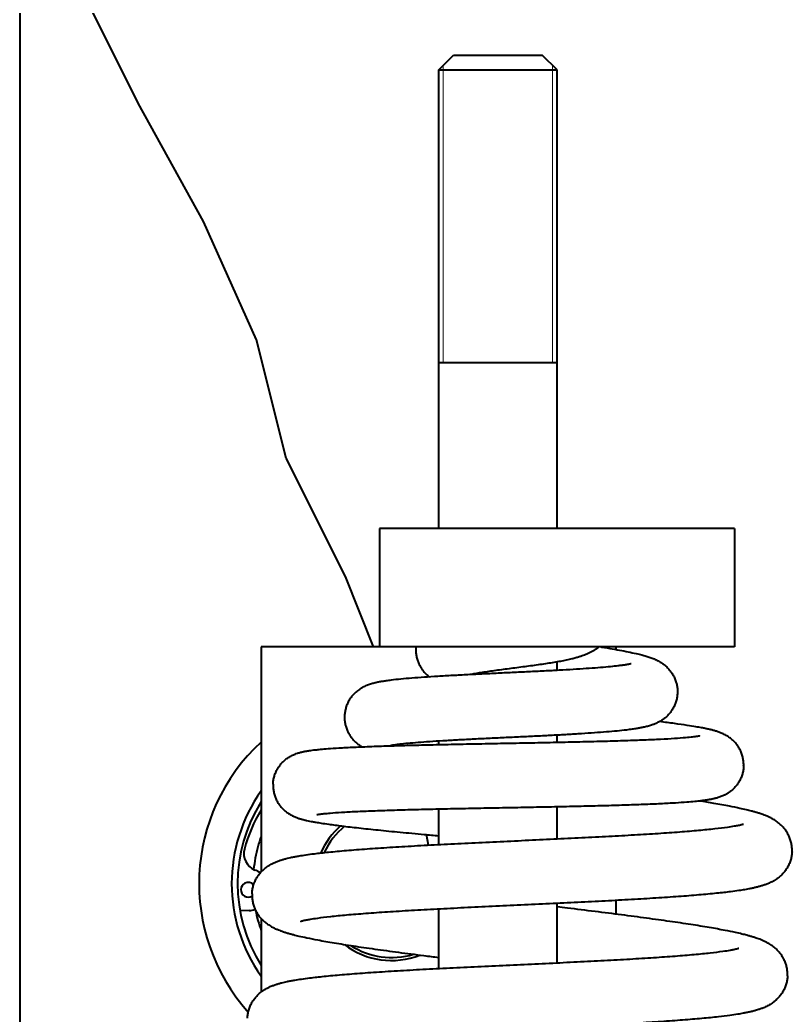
# Model space of a CAD drawing. Header units: millimetres. Extents: x 30271 to 35001, y 5679 to 9007.
# Drawn here: x 31918.7 to 32049.2, y 8186.2 to 8354.3 of the extents above; entities that cross this region are included whole.
import ezdxf

# ---------------------------------------------------------------- set-up
doc = ezdxf.new("R2010")
doc.units = ezdxf.units.MM
doc.linetypes.add('K5LT_BASIC', pattern=[0])
doc.linetypes.add('K5LT_THIN', pattern=[0])
doc.layers.add('0 VIEW0', color=7, linetype='Continuous')

msp = doc.modelspace()

# ---------------------------------------------------------------- linework, layer by layer
at = {"layer": '0 VIEW0', "color": 5, "linetype": 'K5LT_BASIC', "lineweight": 40}
for p, q in [((31918.726, 8529.284), (31918.726, 7829.284)), ((31938.726, 8340.284), (31928.726, 8360.284)), ((31989.51, 8345.879), (31992.01, 8348.379)), ((31989.51, 8345.879), (31992.01, 8348.379)), ((31992.01, 8348.379), (32007.01, 8348.379)), ((32009.51, 8345.879), (32007.01, 8348.379)), ((32009.51, 8345.879), (32007.01, 8348.379)), ((31989.51, 8268.379), (31989.51, 8345.879)), ((31989.51, 8345.879), (32009.51, 8345.879)), ((31989.51, 8268.379), (31989.51, 8345.879)), ((32009.51, 8268.379), (32009.51, 8345.879)), ((32009.51, 8268.379), (32009.51, 8345.879)), ((31949.726, 8320.284), (31938.726, 8340.284)), ((31958.726, 8300.284), (31949.726, 8320.284)), ((31963.726, 8280.284), (31958.726, 8300.284)), ((32009.51, 8296.379), (31989.51, 8296.379)), ((31973.726, 8260.284), (31963.726, 8280.284)), ((31979.51, 8268.379), (31979.51, 8248.379)), ((32039.51, 8268.379), (31979.51, 8268.379)), ((32039.51, 8268.379), (32039.51, 8248.379)), ((31978.487, 8248.379), (31973.726, 8260.284)), ((31979.51, 8248.379), (31959.51, 8248.379)), ((31959.51, 8248.379), (31959.51, 8210.355)), ((32039.51, 8248.379), (31979.51, 8248.379)), ((31985.639, 8248.379), (31985.625, 8248.141)), ((32019.51, 8247.93), (32019.51, 8248.379)), ((32009.51, 8244.406), (32009.51, 8245.837)), ((31989.51, 8231.873), (31989.51, 8232.454)), ((32009.51, 8232.268), (32009.51, 8233.463)), ((32033.568, 8233.364), (32033.565, 8233.363)), ((31989.51, 8214.982), (31989.51, 8220.942)), ((32009.51, 8215.944), (32009.51, 8221.338)), ((31987.804, 8214.892), (31987.452, 8216.653)), ((31989.51, 8214.982), (31989.51, 8216.467)), ((32019.51, 8203.203), (32019.51, 8205.531)), ((31957.484, 8203.835), (31955.922, 8203.767)), ((31989.51, 8194.036), (31989.51, 8204.065)), ((32009.51, 8194.995), (32009.51, 8205.029)), ((31959.51, 8202.468), (31959.51, 8190.072))]:
    msp.add_line(p, q, dxfattribs=at)
at = {"layer": '0 VIEW0', "color": 7, "linetype": 'K5LT_THIN', "lineweight": 9}
for p, q in [((31990.26, 8346.629), (31990.26, 8345.879)), ((32008.76, 8345.879), (32008.76, 8346.629)), ((31990.26, 8296.379), (31990.26, 8345.879)), ((31990.26, 8296.379), (31990.26, 8345.879)), ((32008.76, 8296.379), (32008.76, 8345.879)), ((32008.76, 8296.379), (32008.76, 8345.879))]:
    msp.add_line(p, q, dxfattribs=at)
at = {"layer": '0 VIEW0', "color": 5, "linetype": 'K5LT_BASIC', "lineweight": 40}
for centre, radius, start, end in [((31981.51, 8208.379), 32.5, 132.60367, 221.90244), ((31981.51, 8208.379), 27, 144.56906, 215.43094), ((31981.51, 8208.379), 26, 147.79577, 212.20423), ((31980.534, 8207.873), 24.7, 148.33736, 165.10023), ((31981.51, 8208.379), 13, 131.28164, 156.51748), ((31981.51, 8208.379), 12.5, 129.20528, 155.19602), ((31981.51, 8208.379), 23.4, 160.08028, 164.60425), ((31959.669, 8213.489), 3.093, 166.25974, 246.38717), ((31981.51, 8208.379), 23.4, 164.60425, 174.18322), ((31957.333, 8207.331), 3.5, 54.62535, 71.73538), ((31957.333, 8207.331), 1.25, 117.41007, 299.85917), ((31957.333, 8207.331), 1.25, 43.71284, 117.41007), ((31981.51, 8208.379), 23.4, 180.16882, 181.46637), ((31957.333, 8207.331), 3.5, 272.48153, 289.05634), ((31981.51, 8208.379), 23.4, 191.11364, 199.91972), ((31981.51, 8208.379), 13, 232.36294, 291.70131), ((31981.51, 8208.379), 12.5, 236.86034, 287.26312)]:
    msp.add_arc(centre, radius, start, end, dxfattribs=at)
for points, knots in [([(31985.625, 8248.141), (31985.617, 8247.916), (31985.628, 8247.465), (31985.723, 8246.797), (31985.896, 8246.145), (31986.143, 8245.518), (31986.459, 8244.926), (31986.841, 8244.373), (31987.281, 8243.867), (31987.651, 8243.523), (31987.869, 8243.346), (31987.922, 8243.305)], [0, 0, 0, 0, 1.3879461, 2.776452, 4.1696924, 5.5725008, 6.991879, 8.438677, 9.9304607, 11.4960191, 12, 12, 12, 12]), ([(32016.573, 8248.379), (32016.511, 8248.327), (32016.355, 8248.199), (32016.051, 8247.972), (32015.661, 8247.717), (32015.219, 8247.467), (32014.779, 8247.252), (32014.35, 8247.068), (32013.942, 8246.912), (32013.584, 8246.788), (32013.172, 8246.657), (32012.656, 8246.508), (32011.931, 8246.323), (32011.066, 8246.13), (32010.068, 8245.934), (32008.988, 8245.744), (32007.832, 8245.559), (32006.611, 8245.379), (32005.338, 8245.201), (32004.028, 8245.026), (32002.701, 8244.853), (32001.377, 8244.682), (32000.08, 8244.511), (31998.833, 8244.343), (31997.661, 8244.176), (31996.592, 8244.012), (31995.652, 8243.852), (31995.103, 8243.747), (31994.854, 8243.695), (31994.835, 8243.691)], [0, 0, 0, 0, 0.3201526, 0.7972325, 1.5276521, 2.2580718, 2.9884914, 3.7078509, 4.3954896, 5.0105373, 5.4728159, 6.397373, 7.4729974, 8.8119952, 10.190372, 11.6013317, 13.040448, 14.5048322, 15.9918649, 17.4992056, 19.0245341, 20.5652881, 22.1184032, 23.6800023, 25.244976, 26.8063675, 28.3544243, 29.8750717, 30, 30, 30, 30]), ([(32016.878, 8248.379), (32016.949, 8248.368), (32017.626, 8248.257), (32018.861, 8248.048), (32020.464, 8247.758), (32021.909, 8247.472), (32023.078, 8247.211), (32023.87, 8247.009), (32024.373, 8246.868), (32024.715, 8246.765), (32025.051, 8246.657), (32025.385, 8246.54), (32025.72, 8246.412), (32026.059, 8246.269), (32026.404, 8246.107), (32026.746, 8245.925), (32027.065, 8245.734), (32027.445, 8245.478), (32027.895, 8245.126), (32028.405, 8244.619), (32028.848, 8244.058), (32029.212, 8243.459), (32029.498, 8242.829), (32029.704, 8242.173), (32029.829, 8241.5), (32029.862, 8240.97), (32029.857, 8240.669), (32029.854, 8240.595)], [0, 0, 0, 0, 0.3017346, 2.8854597, 5.4860774, 8.0907035, 10.6775704, 12.5668752, 13.3839478, 14.2032876, 15.02197, 15.8406523, 16.6579283, 17.4702739, 18.269514, 19.0375056, 19.7351606, 20.280155, 21.3701437, 22.4047643, 23.3579598, 24.2671312, 25.1489143, 26.0144788, 26.8705352, 27.7212519, 28, 28, 28, 28]), ([(32022.042, 8245.521), (32022.041, 8245.52), (32022.015, 8245.513), (32021.918, 8245.489), (32021.772, 8245.457), (32021.584, 8245.42), (32021.358, 8245.38), (32021.012, 8245.324), (32020.503, 8245.251), (32019.666, 8245.147), (32018.492, 8245.022), (32016.888, 8244.88), (32014.972, 8244.735), (32012.823, 8244.594), (32010.475, 8244.457), (32007.966, 8244.323), (32005.334, 8244.192), (32002.621, 8244.062), (31999.868, 8243.934), (31997.12, 8243.804), (31994.421, 8243.672), (31991.814, 8243.537), (31989.34, 8243.396), (31987.039, 8243.249), (31984.943, 8243.095), (31983.08, 8242.931), (31981.665, 8242.777), (31980.656, 8242.643), (31979.951, 8242.534), (31979.441, 8242.441), (31979.041, 8242.359), (31978.743, 8242.291), (31978.444, 8242.216), (31978.139, 8242.131), (31977.826, 8242.032), (31977.502, 8241.917), (31977.172, 8241.782), (31976.853, 8241.633), (31976.454, 8241.42), (31975.966, 8241.112), (31975.4, 8240.65), (31974.901, 8240.127), (31974.482, 8239.56), (31974.14, 8238.955), (31973.876, 8238.318), (31973.693, 8237.656), (31973.611, 8237.11), (31973.591, 8236.788), (31973.588, 8236.694)], [0, 0, 0, 0, 0.4894987, 0.9763848, 1.4617838, 1.9463008, 2.4308178, 2.9153348, 3.8843687, 4.8536196, 6.3094061, 7.9828055, 9.7133279, 11.4903404, 13.3072848, 15.1592265, 17.0425276, 18.9543575, 20.8923444, 22.854325, 24.8381264, 26.841329, 28.8609542, 30.8929831, 32.9315306, 34.9674011, 36.9851671, 38.2196234, 39.1876316, 40.1556398, 40.6431841, 41.1286356, 41.6140871, 42.09881, 42.5809842, 43.0563908, 43.5156609, 43.9385637, 44.2823247, 44.9698468, 45.6048437, 46.182798, 46.7277472, 47.2546945, 47.7713501, 48.2819905, 48.7892533, 49, 49, 49, 49]), ([(32029.854, 8240.595), (32029.846, 8240.368), (32029.801, 8239.917), (32029.655, 8239.253), (32029.43, 8238.612), (32029.132, 8238.004), (32028.765, 8237.436), (32028.335, 8236.916), (32027.848, 8236.448), (32027.312, 8236.037), (32026.763, 8235.702), (32026.306, 8235.478), (32025.969, 8235.335), (32025.708, 8235.235), (32025.431, 8235.138), (32025.116, 8235.04), (32024.787, 8234.948), (32024.463, 8234.867), (32024.147, 8234.796), (32023.848, 8234.733), (32023.47, 8234.66), (32022.931, 8234.566), (32022.167, 8234.451), (32021.082, 8234.311), (32019.669, 8234.159), (32017.869, 8233.998), (32015.848, 8233.844), (32013.625, 8233.696), (32011.226, 8233.555), (32008.684, 8233.418), (32006.033, 8233.286), (32003.313, 8233.155), (32000.565, 8233.026), (31997.832, 8232.897), (31995.16, 8232.767), (31992.592, 8232.634), (31990.174, 8232.497), (31987.952, 8232.357), (31985.968, 8232.212), (31984.266, 8232.064), (31983.018, 8231.93), (31982.219, 8231.824), (31981.806, 8231.759), (31981.576, 8231.717), (31981.437, 8231.69), (31981.358, 8231.673), (31981.326, 8231.666), (31981.319, 8231.664)], [0, 0, 0, 0, 0.5015398, 1.0033985, 1.5072599, 2.0151019, 2.5298505, 3.056231, 3.6021557, 4.1810568, 4.8155423, 5.4435109, 5.811327, 6.0903907, 6.4654843, 6.9349859, 7.4044875, 7.8697848, 8.3238255, 8.7534998, 9.1332589, 9.8927769, 10.9314727, 12.0469212, 13.737339, 15.4820802, 17.2679566, 19.0866971, 20.9329046, 22.802874, 24.6938488, 26.603569, 28.5299643, 30.470955, 32.4242277, 34.3869751, 36.3555493, 38.3249549, 40.2878827, 42.2331078, 44.1423061, 45.4522775, 46.4153293, 46.8974105, 47.3792576, 47.8611047, 48, 48, 48, 48]), ([(31973.588, 8236.694), (31973.584, 8236.585), (31973.582, 8236.283), (31973.621, 8235.754), (31973.741, 8235.117), (31973.946, 8234.469), (31974.227, 8233.851), (31974.579, 8233.271), (31974.995, 8232.738), (31975.47, 8232.257), (31976.001, 8231.829), (31976.355, 8231.601), (31976.536, 8231.495)], [0, 0, 0, 0, 0.6120495, 1.7001374, 2.980555, 4.268052, 5.5686408, 6.8916053, 8.2525476, 9.6797014, 11.2187873, 13, 13, 13, 13]), ([(32041.043, 8228.246), (32041.052, 8228.473), (32041.04, 8228.929), (32040.94, 8229.606), (32040.759, 8230.264), (32040.499, 8230.894), (32040.166, 8231.488), (32039.765, 8232.036), (32039.304, 8232.53), (32038.798, 8232.961), (32038.327, 8233.281), (32037.918, 8233.514), (32037.576, 8233.683), (32037.264, 8233.819), (32036.974, 8233.932), (32036.699, 8234.03), (32036.433, 8234.116), (32036.171, 8234.194), (32035.91, 8234.267), (32035.648, 8234.336), (32035.381, 8234.401), (32035.018, 8234.486), (32034.546, 8234.587), (32033.845, 8234.726), (32032.867, 8234.901), (32031.39, 8235.138), (32029.38, 8235.427), (32027.723, 8235.642), (32026.834, 8235.753)], [0, 0, 0, 0, 0.7100944, 1.4211593, 2.1360635, 2.858159, 3.592188, 4.3452823, 5.1307872, 5.9735484, 6.8776079, 7.5942638, 8.2970758, 8.9908561, 9.6789254, 10.3633918, 11.0455565, 11.7262213, 12.4058867, 13.0848707, 13.7638546, 14.4428386, 15.797222, 17.1528932, 19.1863094, 21.8977874, 25.3980907, 29, 29, 29, 29]), ([(31961.513, 8225.173), (31961.521, 8225.4), (31961.566, 8225.855), (31961.716, 8226.523), (31961.947, 8227.166), (31962.253, 8227.776), (31962.631, 8228.343), (31963.072, 8228.858), (31963.57, 8229.316), (31964.115, 8229.71), (31964.698, 8230.04), (31965.204, 8230.26), (31965.604, 8230.402), (31965.906, 8230.495), (31966.17, 8230.566), (31966.422, 8230.628), (31966.666, 8230.682), (31966.907, 8230.73), (31967.147, 8230.774), (31967.389, 8230.814), (31967.716, 8230.865), (31968.137, 8230.923), (31968.757, 8230.997), (31969.616, 8231.085), (31970.89, 8231.192), (31972.729, 8231.314), (31975.165, 8231.441), (31978.152, 8231.562), (31981.497, 8231.673), (31985.147, 8231.773), (31989.042, 8231.864), (31993.118, 8231.95), (31997.309, 8232.031), (32001.546, 8232.111), (32005.763, 8232.191), (32009.89, 8232.274), (32013.865, 8232.362), (32017.623, 8232.457), (32021.107, 8232.561), (32024.262, 8232.674), (32027.039, 8232.798), (32029.391, 8232.931), (32031.18, 8233.065), (32032.255, 8233.171), (32032.854, 8233.245), (32033.143, 8233.287), (32033.326, 8233.317), (32033.437, 8233.337), (32033.518, 8233.352), (32033.565, 8233.363), (32033.57, 8233.364), (32033.565, 8233.363)], [0, 0, 0, 0, 0.3563866, 0.7133243, 1.0722392, 1.4346796, 1.8029833, 2.1811067, 2.5761316, 3.0014704, 3.481143, 4.0580024, 4.47878, 4.8236772, 5.1667029, 5.5085394, 5.8496046, 6.1901578, 6.5303631, 6.8705684, 7.2107737, 7.8893604, 8.5686027, 9.5874203, 10.9459739, 12.6448316, 14.7504272, 16.8792224, 19.0161507, 21.1525483, 23.2830817, 25.4042231, 27.5134205, 29.6086874, 31.6883146, 33.7506696, 35.7939853, 37.8161714, 39.8145372, 41.7853613, 43.7231968, 45.6196082, 47.4602326, 48.9389122, 49.6175113, 50.2967956, 50.6364076, 50.9766013, 51.3166283, 51.6566552, 52, 52, 52, 52]), ([(32041.043, 8228.246), (32041.035, 8228.019), (32040.99, 8227.565), (32040.841, 8226.898), (32040.613, 8226.255), (32040.309, 8225.646), (32039.934, 8225.08), (32039.497, 8224.563), (32039.003, 8224.102), (32038.461, 8223.702), (32037.894, 8223.373), (32037.421, 8223.159), (32037.044, 8223.015), (32036.754, 8222.919), (32036.487, 8222.839), (32036.245, 8222.775), (32036.038, 8222.725), (32035.845, 8222.681), (32035.636, 8222.637), (32035.394, 8222.59), (32035.13, 8222.543), (32034.774, 8222.485), (32034.316, 8222.419), (32033.641, 8222.335), (32032.712, 8222.236), (32031.345, 8222.118), (32029.449, 8221.988), (32027.02, 8221.858), (32024.131, 8221.734), (32020.901, 8221.622), (32017.37, 8221.52), (32013.589, 8221.426), (32009.61, 8221.339), (32005.496, 8221.256), (32001.31, 8221.177), (31997.114, 8221.098), (31992.975, 8221.017), (31988.964, 8220.932), (31985.139, 8220.841), (31981.576, 8220.741), (31978.33, 8220.633), (31975.464, 8220.514), (31973.033, 8220.384), (31971.25, 8220.258), (31970.127, 8220.152), (31969.527, 8220.08), (31969.238, 8220.039), (31969.089, 8220.014), (31969.001, 8219.999), (31968.94, 8219.987), (31968.92, 8219.982), (31968.915, 8219.981)], [0, 0, 0, 0, 0.3582011, 0.7167297, 1.0768843, 1.440214, 1.8090297, 2.1871076, 2.5810143, 3.00258, 3.473102, 3.9967224, 4.321161, 4.6455996, 4.9648018, 5.2694979, 5.5423617, 5.7497045, 6.0149089, 6.3552284, 6.695548, 7.0353934, 7.7150843, 8.3920791, 9.4046507, 10.7467347, 12.4060536, 14.3179196, 16.2716543, 18.2567499, 20.2669232, 22.2980305, 24.347202, 26.4104988, 28.4897364, 30.5815161, 32.6841963, 34.7959179, 36.9140674, 39.0357455, 41.1571443, 43.2711807, 45.367083, 47.4260924, 48.9237056, 49.948442, 50.6318335, 50.9735216, 51.3154816, 51.6573669, 52, 52, 52, 52]), ([(31961.513, 8225.173), (31961.507, 8225.022), (31961.509, 8224.642), (31961.574, 8224.038), (31961.729, 8223.372), (31961.963, 8222.732), (31962.273, 8222.125), (31962.653, 8221.561), (31963.096, 8221.048), (31963.594, 8220.592), (31964.13, 8220.203), (31964.583, 8219.942), (31964.951, 8219.761), (31965.236, 8219.637), (31965.503, 8219.533), (31965.752, 8219.444), (31965.987, 8219.368), (31966.208, 8219.301), (31966.41, 8219.244), (31966.653, 8219.18), (31966.906, 8219.117), (31967.262, 8219.035), (31967.671, 8218.948), (31968.187, 8218.848), (31968.824, 8218.734), (31969.705, 8218.59), (31971.112, 8218.383), (31973.171, 8218.113), (31975.95, 8217.789), (31979.245, 8217.438), (31982.955, 8217.071), (31986.434, 8216.745), (31988.68, 8216.541), (31989.51, 8216.467)], [0, 0, 0, 0, 0.3335966, 0.8357809, 1.3397849, 1.8476383, 2.3622958, 2.8885194, 3.4345472, 4.0152842, 4.6548795, 5.3761984, 5.8261288, 6.2985926, 6.7630825, 7.2275724, 7.6872972, 8.1342962, 8.5537891, 8.9169718, 9.6218411, 10.0993145, 11.0542611, 12.0089916, 12.9626951, 14.3921134, 16.2948589, 19.1441792, 22.3006481, 25.5237564, 28.7954789, 32.1052495, 34, 34, 34, 34]), ([(32049.22, 8213.79), (32049.229, 8214.021), (32049.217, 8214.485), (32049.116, 8215.172), (32048.934, 8215.841), (32048.673, 8216.483), (32048.338, 8217.09), (32047.935, 8217.655), (32047.467, 8218.172), (32046.939, 8218.642), (32046.348, 8219.065), (32045.774, 8219.397), (32045.236, 8219.659), (32044.762, 8219.861), (32044.328, 8220.027), (32043.881, 8220.183), (32043.407, 8220.335), (32042.882, 8220.489), (32042.264, 8220.658), (32041.462, 8220.859), (32040.274, 8221.131), (32038.499, 8221.494), (32036.234, 8221.904), (32034.433, 8222.2), (32033.596, 8222.332)], [0, 0, 0, 0, 0.5832053, 1.1685774, 1.7612682, 2.3678967, 2.9971603, 3.6603741, 4.3776129, 5.1810726, 6.1176985, 7.26231, 8.2154401, 9.1419649, 10.0071688, 10.7451003, 11.7236851, 12.685039, 13.6108855, 14.9639053, 16.6722873, 19.0911203, 22.376197, 25, 25, 25, 25]), ([(31957.956, 8206.625), (31957.965, 8206.857), (31958.01, 8207.319), (31958.161, 8207.997), (31958.392, 8208.651), (31958.699, 8209.272), (31959.077, 8209.852), (31959.521, 8210.386), (31960.026, 8210.869), (31960.587, 8211.298), (31961.137, 8211.634), (31961.682, 8211.909), (31962.2, 8212.128), (31962.722, 8212.314), (31963.229, 8212.471), (31963.723, 8212.605), (31964.194, 8212.718), (31964.701, 8212.829), (31965.272, 8212.943), (31966.068, 8213.085), (31967.125, 8213.25), (31968.726, 8213.465), (31970.945, 8213.714), (31973.891, 8213.987), (31977.346, 8214.256), (31981.19, 8214.513), (31985.369, 8214.761), (31989.821, 8215.001), (31994.478, 8215.234), (31999.27, 8215.463), (32004.121, 8215.689), (32008.955, 8215.916), (32013.698, 8216.145), (32018.272, 8216.379), (32022.606, 8216.62), (32026.63, 8216.868), (32030.277, 8217.125), (32033.485, 8217.39), (32036.196, 8217.661), (32038.177, 8217.908), (32039.423, 8218.102), (32040.098, 8218.229), (32040.496, 8218.315), (32040.762, 8218.38), (32040.941, 8218.43), (32040.991, 8218.447), (32040.996, 8218.449)], [0, 0, 0, 0, 0.3123927, 0.6261803, 0.9437632, 1.2683347, 1.6047015, 1.9603052, 2.344795, 2.7747437, 3.2765352, 3.7144799, 4.2369204, 4.7593609, 5.2766206, 5.7804647, 6.2557903, 6.6731545, 7.2410291, 7.8428075, 8.7792866, 9.8507897, 11.459377, 13.2564057, 15.0893136, 16.9448536, 18.8148739, 20.6940125, 22.5785043, 24.4655098, 26.3527014, 28.2379801, 30.1192494, 31.9941961, 33.8600336, 35.7131444, 37.548526, 39.358845, 41.1326713, 42.8507408, 44.0565131, 44.858353, 45.3932334, 45.9280025, 46.4627716, 47, 47, 47, 47]), ([(32049.22, 8213.79), (32049.212, 8213.559), (32049.166, 8213.097), (32049.015, 8212.418), (32048.784, 8211.764), (32048.477, 8211.144), (32048.099, 8210.563), (32047.655, 8210.029), (32047.15, 8209.547), (32046.59, 8209.118), (32045.988, 8208.75), (32045.396, 8208.46), (32044.831, 8208.232), (32044.296, 8208.05), (32043.768, 8207.894), (32043.234, 8207.756), (32042.685, 8207.63), (32042.02, 8207.494), (32041.217, 8207.349), (32040.139, 8207.179), (32038.616, 8206.971), (32036.423, 8206.721), (32033.507, 8206.447), (32030.081, 8206.178), (32026.262, 8205.919), (32022.104, 8205.671), (32017.668, 8205.431), (32013.023, 8205.197), (32008.238, 8204.968), (32003.389, 8204.742), (31998.55, 8204.515), (31993.799, 8204.286), (31989.211, 8204.052), (31984.858, 8203.813), (31980.811, 8203.565), (31977.136, 8203.308), (31973.896, 8203.044), (31971.149, 8202.773), (31969.134, 8202.526), (31967.858, 8202.331), (31967.161, 8202.203), (31966.746, 8202.116), (31966.463, 8202.049), (31966.265, 8201.995), (31966.182, 8201.967), (31966.178, 8201.966), (31966.182, 8201.967)], [0, 0, 0, 0, 0.3113678, 0.6241512, 0.9406576, 1.2641479, 1.5994224, 1.9539231, 2.3371414, 2.7656216, 3.2655301, 3.8288062, 4.3664147, 4.9019073, 5.4362638, 5.9699919, 6.5033598, 7.0367276, 7.8360125, 8.6355117, 9.7014883, 11.3005033, 13.0884633, 14.9133917, 16.7615785, 18.624647, 20.4971096, 22.3751302, 24.2558305, 26.1368656, 28.0161356, 29.8915574, 31.760848, 33.6212723, 35.4692966, 37.3000534, 39.1064346, 40.877406, 42.5944682, 43.7989899, 44.5981809, 45.1312564, 45.664234, 46.1972115, 46.7299956, 47, 47, 47, 47]), ([(31957.956, 8206.625), (31957.948, 8206.394), (31957.959, 8205.93), (31958.06, 8205.243), (31958.243, 8204.573), (31958.503, 8203.931), (31958.838, 8203.325), (31959.242, 8202.76), (31959.709, 8202.243), (31960.238, 8201.773), (31960.829, 8201.35), (31961.405, 8201.017), (31961.944, 8200.755), (31962.385, 8200.567), (31962.83, 8200.395), (31963.293, 8200.232), (31963.825, 8200.063), (31964.377, 8199.903), (31965.049, 8199.722), (31965.967, 8199.495), (31967.3, 8199.199), (31969.233, 8198.816), (31971.815, 8198.361), (31975.037, 8197.85), (31978.671, 8197.32), (31982.667, 8196.774), (31986.332, 8196.297), (31988.662, 8196.002), (31989.51, 8195.896)], [0, 0, 0, 0, 0.4346031, 0.8709328, 1.3130941, 1.7649093, 2.2328447, 2.7267886, 3.2620578, 3.8604679, 4.5580793, 5.4108623, 6.1303183, 6.8141872, 7.3166577, 8.0619711, 8.806671, 9.5513709, 10.2960708, 11.4132664, 12.9034402, 14.767765, 17.2339495, 19.763127, 22.3314292, 24.92469, 27.5338684, 29, 29, 29, 29]), ([(32048.451, 8192.804), (32048.46, 8193.035), (32048.448, 8193.499), (32048.348, 8194.186), (32048.165, 8194.855), (32047.905, 8195.497), (32047.57, 8196.104), (32047.166, 8196.669), (32046.699, 8197.187), (32046.171, 8197.656), (32045.58, 8198.079), (32045.005, 8198.411), (32044.467, 8198.673), (32043.994, 8198.875), (32043.56, 8199.041), (32043.112, 8199.197), (32042.639, 8199.349), (32042.114, 8199.503), (32041.496, 8199.672), (32040.694, 8199.874), (32039.506, 8200.145), (32037.73, 8200.508), (32035.26, 8200.956), (32032.138, 8201.462), (32028.593, 8201.988), (32024.674, 8202.531), (32020.438, 8203.088), (32015.948, 8203.655), (32012.26, 8204.109), (32010.094, 8204.373), (32009.51, 8204.443)], [0, 0, 0, 0, 0.4063138, 0.8141372, 1.2270595, 1.6496921, 2.0880944, 2.5501493, 3.0498431, 3.6096061, 4.2621449, 5.0595853, 5.7236224, 6.3691238, 6.9719035, 7.4860137, 8.1677848, 8.8375513, 9.4825802, 10.4252167, 11.615431, 13.3006099, 15.589293, 17.9436702, 20.338605, 22.7593904, 25.1967017, 27.644281, 30.0976492, 31, 31, 31, 31]), ([(31957.188, 8185.639), (31957.196, 8185.871), (31957.242, 8186.333), (31957.392, 8187.011), (31957.623, 8187.665), (31957.93, 8188.286), (31958.309, 8188.867), (31958.753, 8189.4), (31959.257, 8189.883), (31959.818, 8190.312), (31960.368, 8190.648), (31960.913, 8190.923), (31961.431, 8191.142), (31961.953, 8191.328), (31962.46, 8191.485), (31962.954, 8191.619), (31963.426, 8191.732), (31963.932, 8191.843), (31964.503, 8191.957), (31965.3, 8192.099), (31966.356, 8192.264), (31967.957, 8192.479), (31970.176, 8192.728), (31973.123, 8193.001), (31976.577, 8193.27), (31980.421, 8193.528), (31984.6, 8193.776), (31989.052, 8194.015), (31993.71, 8194.248), (31998.501, 8194.477), (32003.352, 8194.704), (32008.187, 8194.93), (32012.929, 8195.159), (32017.504, 8195.393), (32021.838, 8195.634), (32025.861, 8195.882), (32029.508, 8196.139), (32032.716, 8196.404), (32035.427, 8196.675), (32037.408, 8196.922), (32038.655, 8197.117), (32039.33, 8197.243), (32039.728, 8197.329), (32039.993, 8197.394), (32040.173, 8197.444), (32040.223, 8197.461), (32040.227, 8197.463)], [0, 0, 0, 0, 0.3123927, 0.6261803, 0.9437632, 1.2683347, 1.6047015, 1.9603052, 2.344795, 2.7747437, 3.2765352, 3.7144799, 4.2369204, 4.7593609, 5.2766206, 5.7804647, 6.2557903, 6.6731545, 7.2410291, 7.8428075, 8.7792866, 9.8507897, 11.459377, 13.2564057, 15.0893136, 16.9448536, 18.8148739, 20.6940125, 22.5785043, 24.4655098, 26.3527014, 28.2379801, 30.1192494, 31.9941961, 33.8600336, 35.7131444, 37.548526, 39.358845, 41.1326713, 42.8507408, 44.0565131, 44.858353, 45.3932334, 45.9280025, 46.4627716, 47, 47, 47, 47]), ([(32048.451, 8192.804), (32048.443, 8192.573), (32048.397, 8192.111), (32048.247, 8191.433), (32048.016, 8190.779), (32047.709, 8190.157), (32047.331, 8189.577), (32046.887, 8189.043), (32046.382, 8188.561), (32045.821, 8188.132), (32045.201, 8187.753), (32044.601, 8187.463), (32044.045, 8187.241), (32043.591, 8187.086), (32043.134, 8186.947), (32042.662, 8186.819), (32042.119, 8186.689), (32041.556, 8186.569), (32040.872, 8186.438), (32039.941, 8186.279), (32038.589, 8186.081), (32036.634, 8185.841), (32034.025, 8185.576), (32030.775, 8185.302), (32027.112, 8185.039), (32023.087, 8184.786), (32018.758, 8184.543), (32014.19, 8184.307), (32009.454, 8184.076), (32004.622, 8183.849), (31999.77, 8183.623), (31994.974, 8183.395), (31990.309, 8183.163), (31985.851, 8182.926), (31981.669, 8182.682), (31977.833, 8182.429), (31974.407, 8182.168), (31971.45, 8181.899), (31969.125, 8181.64), (31967.615, 8181.429), (31966.682, 8181.272), (31966.151, 8181.168), (31965.789, 8181.086), (31965.559, 8181.027), (31965.444, 8180.992), (31965.417, 8180.983), (31965.413, 8180.981)], [0, 0, 0, 0, 0.3126774, 0.6265971, 0.9447123, 1.269773, 1.6064316, 1.961802, 2.3469042, 2.7774334, 3.2793335, 3.8928726, 4.4104889, 4.9025019, 5.2640069, 5.8002264, 6.3360045, 6.8717827, 7.4075608, 8.2113329, 9.2834461, 10.6247441, 12.3990532, 14.2186829, 16.0664611, 17.9321959, 19.8093825, 21.6935925, 23.5816013, 25.4708738, 27.3592295, 29.2445953, 31.124789, 32.9972864, 34.8589209, 36.7054391, 38.5307735, 40.32574, 42.0754358, 43.5256194, 44.3280859, 45.1303191, 45.6648641, 46.198954, 46.7314699, 47, 47, 47, 47])]:
    msp.add_open_spline(points, degree=3, knots=knots, dxfattribs=at)

doc.saveas('drawing.dxf')
